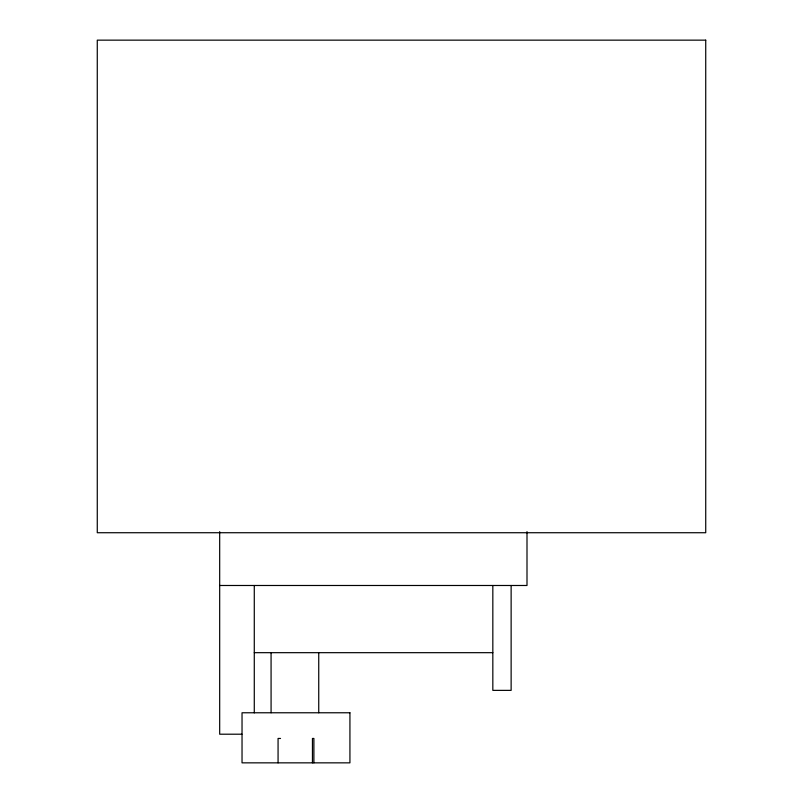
<?xml version="1.0" encoding="UTF-8"?>
<svg xmlns="http://www.w3.org/2000/svg" width="803" height="803" viewBox="0 0 803 803"><rect width="100%" height="100%" fill="white"/><g stroke="black" fill="none" stroke-linecap="round" stroke-linejoin="round"><path stroke-width="1.2" d="M219.681 585.487L526.999 585.487L526.999 531.626M254.28 652.678L492.831 652.678M241.924 734.203L219.681 734.203L219.681 531.626M280.528 738.449L278.069 738.449L278.069 762.85M511.13 585.487L511.13 690.369L492.831 690.369L492.831 585.487M318.741 652.678L318.741 712.773M313.893 762.85L313.893 738.449L312.447 738.449L312.447 762.85M271.073 652.678L271.083 712.773M254.28 585.487L254.28 712.883M705.727 40.15L97.273 40.15L97.273 532.73L705.727 532.73L705.727 40.15M349.927 712.773L242.034 712.773L242.034 762.85L349.927 762.85L349.927 712.773"/></g></svg>
